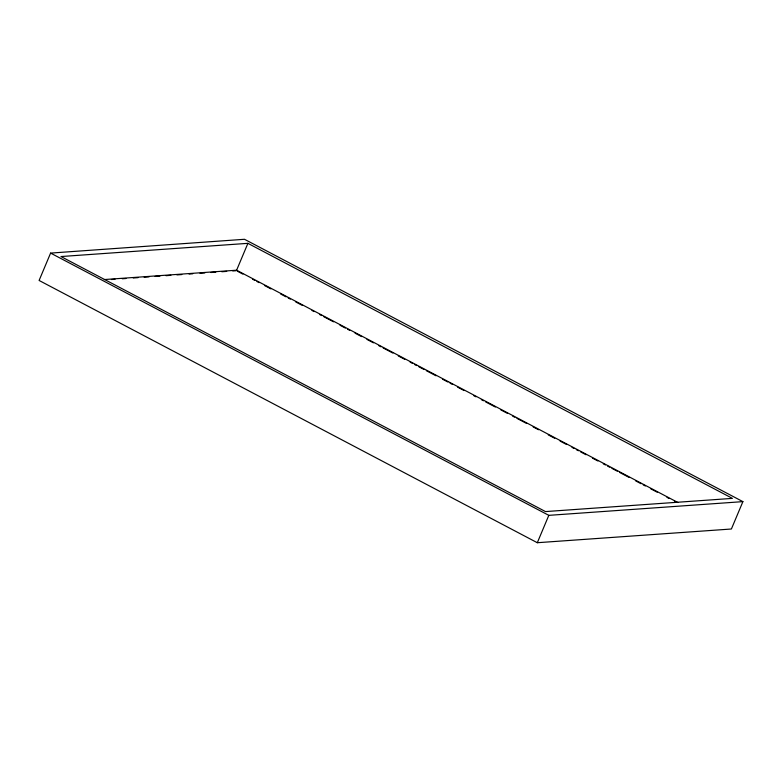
<?xml version="1.0" encoding="UTF-8"?>
<svg xmlns="http://www.w3.org/2000/svg" width="782" height="782" viewBox="0 0 782 782"><rect width="100%" height="100%" fill="white"/><g stroke="black" fill="none" stroke-linecap="round" stroke-linejoin="round"><path stroke-width="1.17" d="M50.605 253.094L39.1 280.464L537.312 542.718L731.395 529.003L742.9 501.633L244.502 239.282L50.605 253.094L548.817 515.348L742.9 501.633M247.904 243.339L60.996 256.545L545.494 511.584L732.402 498.378L247.904 243.339L236.399 270.709L232.762 270.963M537.312 542.718L548.817 515.348M104.319 279.555L236.614 270.201L677.945 502.523M111.386 279.536L115.032 279.282M122.315 278.763L125.951 278.509M133.233 277.991L138.091 277.649M144.162 277.219L149.02 276.877M155.08 276.447L159.939 276.105M166.009 275.684L170.857 275.332M176.928 274.912L181.786 274.56M189.068 274.052L192.704 273.788M199.987 273.28L204.845 272.938M210.915 272.507L215.773 272.165M221.834 271.735L226.692 271.393M237.484 271.276L242.879 274.111M252.586 279.223L254.746 280.357M256.907 281.5L259.057 282.634M264.453 285.469L270.934 288.881M280.64 293.993L286.036 296.837M288.196 297.971L290.357 299.105M295.752 301.95L302.223 305.351M311.94 310.464L314.09 311.598M319.486 314.442L321.646 315.576M323.807 316.71L333.513 321.822M339.994 325.234L345.39 328.078M347.54 329.212L349.701 330.346M355.096 333.191L361.577 336.592M366.963 339.437L373.444 342.839M378.84 345.683L381 346.817M383.151 347.951L392.867 353.063M398.263 355.908L404.734 359.319M410.13 362.154L412.29 363.288M414.45 364.432L416.601 365.565M418.761 366.699L424.157 369.544M426.317 370.678L436.024 375.79M442.504 379.192L447.9 382.036M450.051 383.17L452.211 384.304M457.607 387.149L464.088 390.56M473.794 395.672L475.955 396.806M481.35 399.641L483.511 400.785M485.661 401.919L495.377 407.031M500.773 409.866L507.244 413.277M512.64 416.122L514.8 417.256M516.961 418.39L526.667 423.502M533.138 426.913L538.534 429.748M548.25 434.86L554.721 438.272M560.117 441.107L566.598 444.518M571.994 447.363L574.144 448.497M576.305 449.63L578.465 450.764M580.625 451.898L586.021 454.743M592.492 458.154L597.888 460.989M603.284 463.834L605.444 464.967M607.594 466.101L609.755 467.235M611.915 468.379L617.311 471.214M619.471 472.348L629.178 477.46M635.649 480.871L641.044 483.716M643.205 484.85L645.365 485.984M650.761 488.828L657.232 492.23M666.948 497.342L669.109 498.476M674.504 501.321L676.655 502.455"/></g></svg>
